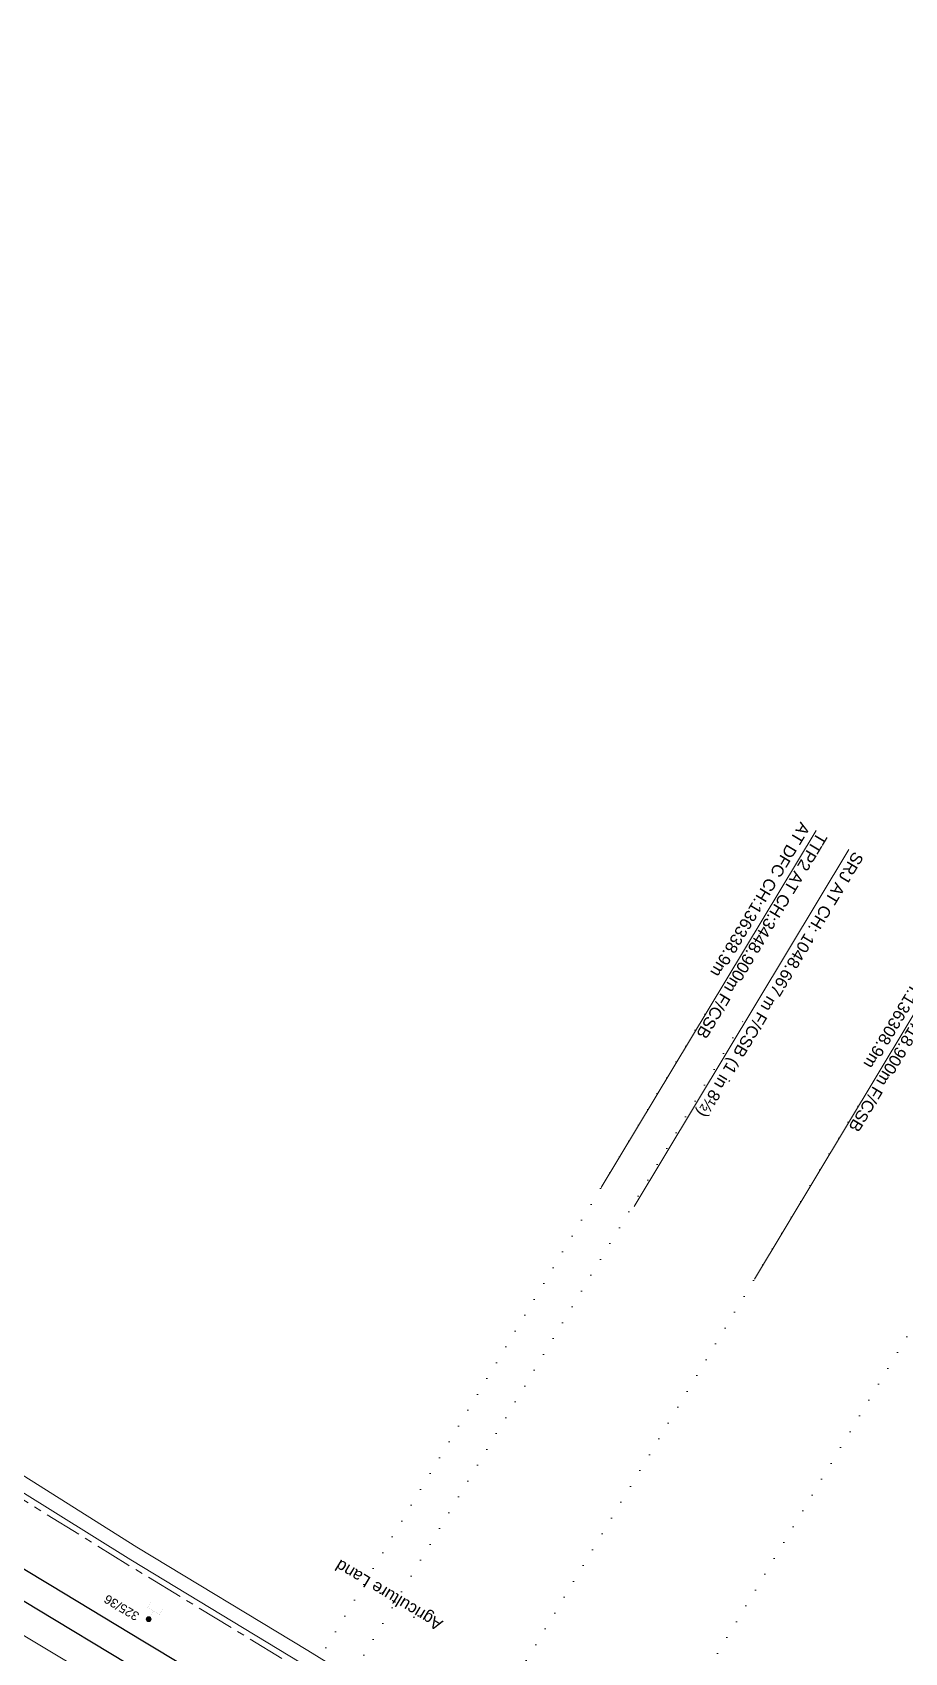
# Model space of a CAD drawing. Header units: metres. Extents: x 560405 to 1249476, y 3385111 to 6787087.
# Drawn here: x 623348.5 to 623495.1, y 3394258.8 to 3394531.1 of the extents above; entities that cross this region are included whole.
import ezdxf

# ---------------------------------------------------------------- set-up
doc = ezdxf.new("R2010")
doc.units = ezdxf.units.M
doc.header["$MEASUREMENT"] = 0
doc.linetypes.add('ACAD_ISO07W100', pattern=[3, 0, -3])
doc.linetypes.add('CENTER', pattern=[2, 1.25, -0.25, 0.25, -0.25])
for name, color, linetype, lineweight in [('DOTED LINE', 7, 'ACAD_ISO07W100', 18), ('Existing IR Track', 143, 'Continuous', 0), ('Existing Railway Boundary', 7, 'CENTER', 0), ("MANDI GOBINDGARH STN. SRJ's", 251, 'Continuous', 0), ('OHE MAST', 7, 'Continuous', 0), ('OHE MAST TEXT', 7, 'Continuous', 0), ('Proposed TPTC Chainages', 10, 'Continuous', 0), ('Side Details', 7, 'Continuous', 13), ('Subroad Edge', 34, 'Continuous', 0)]:
    doc.layers.add(name, color=color, linetype=linetype, lineweight=lineweight)
doc.layers.add('OP-3 CH UP', color=7, linetype='Continuous')
doc.styles.add('ARIAL', font='arial.ttf')
doc.styles.get("Standard").update_dxf_attribs({"font": 'arial.ttf'})
doc.styles.add('Style-Arial', font='arial.ttf')

# ---------------------------------------------------------------- blocks, each defined once
blk = doc.blocks.new('OHE MAST')
h = blk.add_hatch(color=256)
edge = h.paths.add_edge_path()
edge.add_arc((0, 0), 0.412, 0, 360)
at = {"lineweight": 13, "const_width": 0.008, "flags": 128}
for points in [[(1.2, 2.8), (1.2, 1.6), (-1.2, 1.6), (-1.2, 2.8)], [(0, 1.6), (0, 0)]]:
    blk.add_lwpolyline(points, dxfattribs=at)
blk.add_circle((0, 0), 0.412)

msp = doc.modelspace()

# ---------------------------------------------------------------- linework, layer by layer
at = {"layer": 'DOTED LINE', "color": 1, "linetype": 'ACAD_ISO07W100', "lineweight": 18}
for p, q in [((623383.5044, 3394235.7099), (623462.9356, 3394368.5538)), ((623409.2145, 3394220.2506), (623488.6819, 3394353.1551))]:
    msp.add_line(p, q, dxfattribs=at)
at = {"layer": 'DOTED LINE', "color": 3, "linetype": 'ACAD_ISO07W100', "lineweight": 18}
msp.add_line((623388.2648, 3394231.7959), (623468.1658, 3394365.4256), dxfattribs=at)
at = {"layer": 'DOTED LINE', "linetype": 'ACAD_ISO07W100', "lineweight": 18}
msp.add_line((623436.5715, 3394213.4761), (623503.0936, 3394324.7304), dxfattribs=at)
at = {"layer": 'Existing IR Track', "color": 0, "lineweight": 25, "flags": 128}
for points in [[(623498.9451, 3394181.3326), (623484.1224, 3394190.272), (623468.2943, 3394199.8066), (623451.2429, 3394210.0781), (623436.0346, 3394219.2653), (623421.4775, 3394228.0592), (623408.2734, 3394236.0101), (623395.3105, 3394243.8157), (623381.1295, 3394252.3336), (623367.0607, 3394260.7854), (623351.5872, 3394270.1154), (623336.2022, 3394279.3922), (623319.4198, 3394289.4582), (623302.7675, 3394299.4461), (623285.8057, 3394309.6286), (623268.8587, 3394319.8023), (623252.4539, 3394329.6945), (623234.2885, 3394340.6169), (623218.6494, 3394350.0202), (623202.2519, 3394359.8891), (623185.7559, 3394369.8172), (623170.6853, 3394378.8825), (623155.4349, 3394388.0559), (623148.0364, 3394392.5093)], [(623496.5432, 3394177.3441), (623483.4489, 3394185.2412), (623465.8918, 3394195.8182), (623448.3361, 3394206.3957), (623433.6164, 3394215.2546), (623418.8979, 3394224.1128), (623405.8624, 3394232.003), (623392.8244, 3394239.8949), (623378.7373, 3394248.363), (623364.6307, 3394256.8442), (623349.212, 3394266.1693), (623333.791, 3394275.4958), (623317.0747, 3394285.5621), (623300.3599, 3394295.6275), (623283.5005, 3394305.7987), (623266.6407, 3394315.9702), (623247.6881, 3394327.3931), (623232.0003, 3394336.8197), (623216.3136, 3394346.2455), (623199.9609, 3394356.0853), (623183.6076, 3394365.9255), (623168.3928, 3394375.0776), (623153.1781, 3394384.2296), (623148.9028, 3394386.7993)]]:
    msp.add_lwpolyline(points, dxfattribs=at)
at = {"layer": 'Existing IR Track', "color": 3, "lineweight": 18, "ltscale": 5, "flags": 128}
msp.add_lwpolyline([(623507.2348, 3394165.2531), (623494.0385, 3394173.192), (623478.2822, 3394182.6709), (623463.391, 3394191.6635), (623446.1587, 3394202.0698), (623431.1208, 3394211.1128), (623416.2852, 3394220.0341), (623403.3519, 3394227.8363), (623390.2412, 3394235.7455), (623376.2174, 3394244.1799), (623361.9307, 3394252.7736), (623346.6678, 3394261.9515), (623330.7691, 3394271.5118), (623314.5293, 3394281.3324), (623297.8876, 3394291.394), (623280.6993, 3394301.1913), (623263.6192, 3394310.9009), (623250.6938, 3394317.1508), (623248.329, 3394318.2423), (623228.6678, 3394328.8156)], dxfattribs=at)
at = {"layer": 'Existing Railway Boundary', "color": 36, "lineweight": 20, "ltscale": 5, "flags": 128}
msp.add_lwpolyline([(624082.2372, 3393876.9217), (623994.8138, 3393929.607), (623900.9851, 3393986.0695), (623823.0282, 3394031.636), (623721.9959, 3394090.9387), (623703.5821, 3394071.7208), (623686.3174, 3394080.8987), (623656.2732, 3394098.555), (623627.6506, 3394115.8836), (623596.3992, 3394133.7712), (623561.6083, 3394154.5801), (623519.2318, 3394180.2787), (623495.4509, 3394194.0451), (623462.5543, 3394213.7108), (623456.6766, 3394217.3012), (623394.9081, 3394255.1289), (623364.5309, 3394273.6022), (623333.4731, 3394292.8887), (623302.8543, 3394310.2056), (623273.9451, 3394327.7179), (623208.1343, 3394368.6587), (623199.8719, 3394371.728), (623158.3771, 3394398.3692), (623154.6672, 3394400.5571)], dxfattribs=at)
at = {"layer": "MANDI GOBINDGARH STN. SRJ's", "color": 3, "lineweight": 0, "flags": 128}
msp.add_lwpolyline([(623485.707, 3394393.7863), (623449.6248, 3394333.8021)], dxfattribs=at)
at = {"layer": 'OP-3 CH UP', "color": 40, "lineweight": 9, "true_color": 0xf8d731}
for radius in [8763.3902, 8182.5236, 7294.1209]:
    msp.add_circle((624059.7714, 3393874.4188), radius, dxfattribs=at)
at = {"layer": 'Proposed TPTC Chainages', "color": 1, "lineweight": 0, "flags": 128}
for points in [[(623480.1838, 3394396.9975), (623444.0828, 3394337.0245)], [(623505.932, 3394381.6019), (623469.831, 3394321.6289)]]:
    msp.add_lwpolyline(points, dxfattribs=at)
at = {"layer": 'Subroad Edge', "lineweight": 15, "flags": 128}
for points in [[(623230.286, 3394364.8426), (623257.2787, 3394342.1291), (623304.8727, 3394313.6607), (623335.1804, 3394296.0092), (623366.0415, 3394276.5706), (623394.7573, 3394259.1745), (623426.2384, 3394239.7871), (623458.3512, 3394220.752), (623460.8456, 3394219.1832), (623467.1429, 3394225.9908), (623476.3744, 3394235.7482), (623484.1798, 3394243.5463)], [(623228.1307, 3394362.178), (623255.4111, 3394340.1144), (623303.3596, 3394311.0686), (623333.9832, 3394293.7491), (623365.0545, 3394274.4542), (623395.4291, 3394255.9825), (623457.1984, 3394218.1543), (623463.0675, 3394214.5691)]]:
    msp.add_lwpolyline(points, dxfattribs=at)

# ---------------------------------------------------------------- block references
at = {"layer": 'OHE MAST', "color": 2, "rotation": 329.0208306544455}
msp.add_blockref('OHE MAST', (623368.0344, 3394264.4701), dxfattribs=at)

# ---------------------------------------------------------------- texts
at = {"layer": "MANDI GOBINDGARH STN. SRJ's", "color": 3, "lineweight": 9, "style": 'Style-Arial'}
for s, p in [('SRJ AT CH: ', (623486.5638, 3394393.6117)), ('1048.667', (623478.3221, 3394379.9104)), ('m F/CSB (1 in 8½)', (623471.9789, 3394369.3618))]:
    msp.add_text(s, height=2, rotation=238.971941, dxfattribs=at).set_placement(p)
at = {"layer": 'OHE MAST TEXT', "style": 'ARIAL'}
msp.add_text('325/36', height=1.5, rotation=149, dxfattribs=at).set_placement((623366.6137, 3394265.3883))
at = {"layer": 'Proposed TPTC Chainages', "color": 1, "lineweight": 0, "char_height": 2, "attachment_point": 4, "rotation": 239, "line_spacing_factor": 0.6, "style": 'ARIAL'}
for s, insert in [('\\pxsm1;TTP2 AT CH:3448.900m F/CSB\\PAT DFC CH:136338.9m', (623479.8554, 3394397.2067)), ('\\pxsm1;CTP2 AT CH:3418.900m F/CSB\\PAT DFC CH:136308.9m', (623505.6036, 3394381.8111))]:
    msp.add_mtext(s, dxfattribs=dict(at, insert=insert))
at = {"layer": 'Side Details', "color": 0}
msp.add_text('Agriculture Land', height=2, rotation=149, dxfattribs=at).set_placement((623417.6242, 3394264.0983))

doc.saveas('drawing.dxf')
